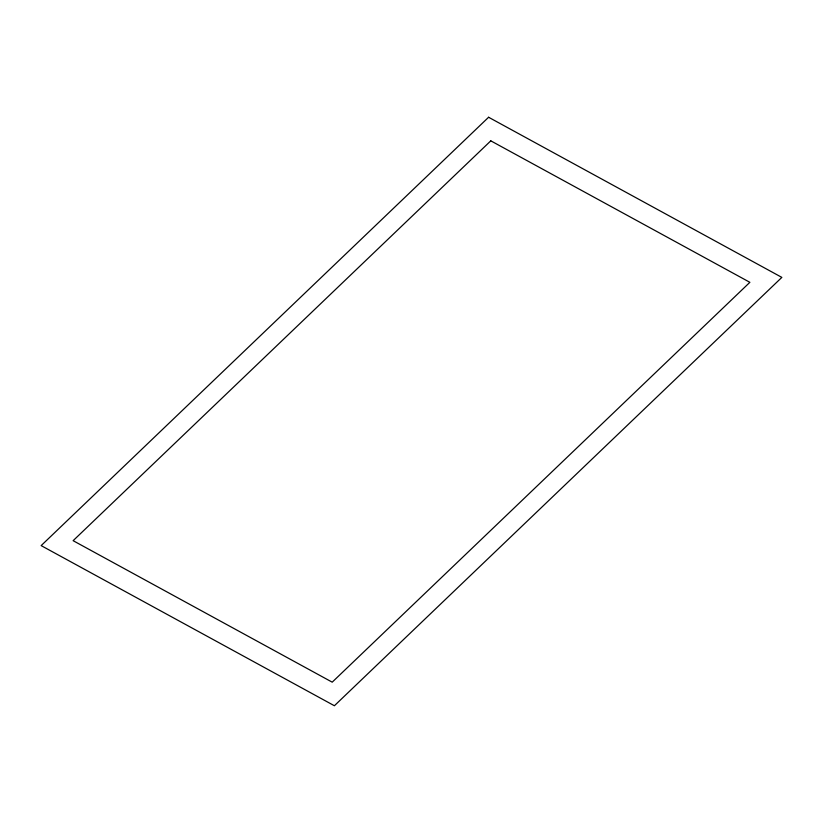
<?xml version="1.0" encoding="UTF-8"?>
<svg xmlns="http://www.w3.org/2000/svg" width="823" height="823" viewBox="0 0 823 823"><rect width="100%" height="100%" fill="white"/><g stroke="black" fill="none" stroke-linecap="round" stroke-linejoin="round"><path stroke-width="1.23" d="M488.605 117.257L41.15 545.608L334.395 705.743L781.85 277.392L488.605 117.257M490.796 140.836L73.124 540.68L332.204 682.164L749.876 282.32L490.796 140.836"/></g></svg>
